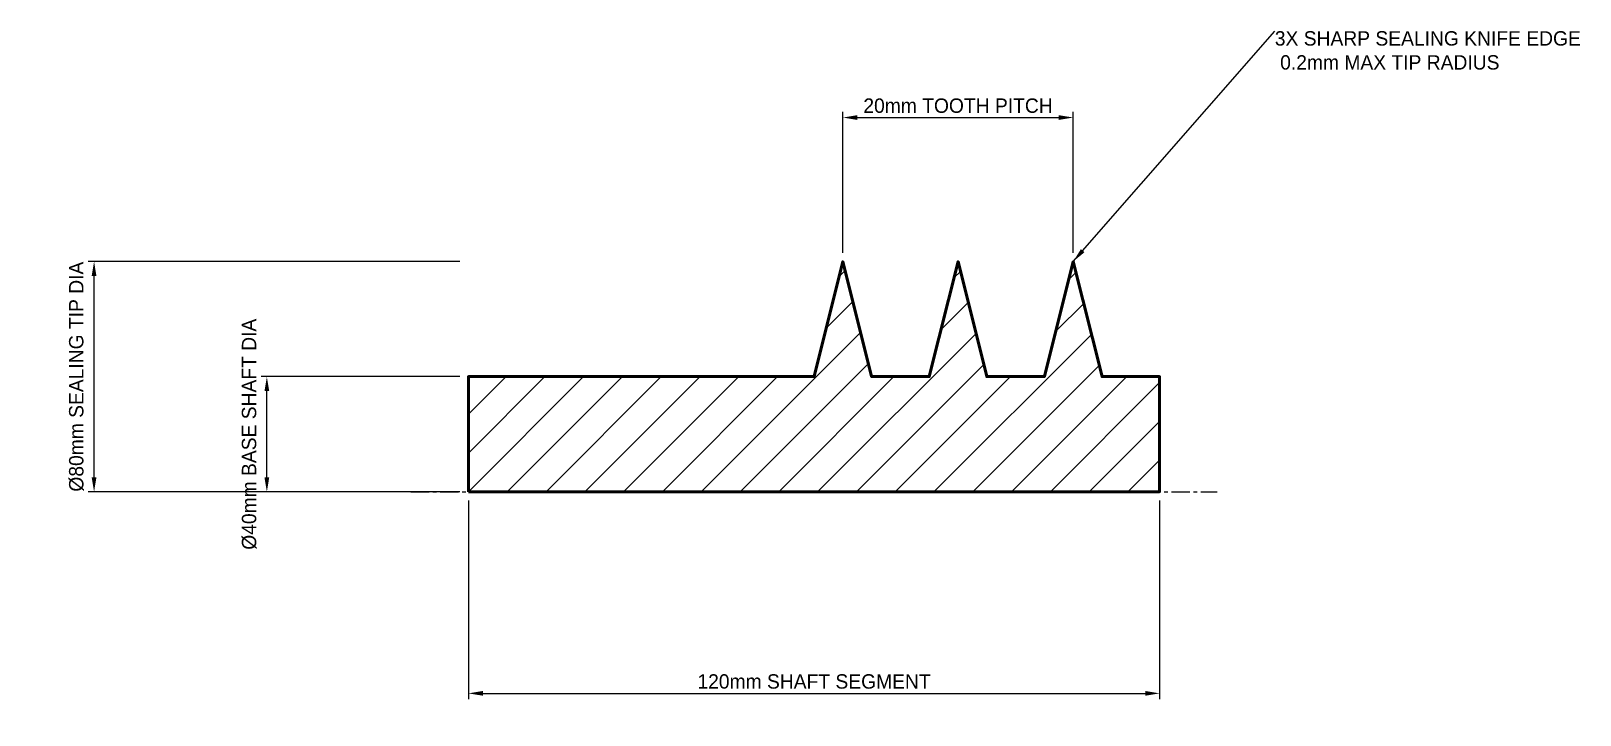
# Model space of a CAD drawing. Header units: metres. Extents: x -76 to 193, y -39 to 80.
import ezdxf

# ---------------------------------------------------------------- set-up
doc = ezdxf.new("R2010")
doc.units = ezdxf.units.M
doc.linetypes.add('CENTER', pattern=[5.08, 3.175, -0.635, 0.635, -0.635])
for name, color, linetype, lineweight in [('CENTERLINES', 7, 'CENTER', 25), ('DIMENSIONS', 7, 'Continuous', 25), ('GEOMETRY', 7, 'Continuous', 50), ('HATCH', 7, 'Continuous', 13)]:
    doc.layers.add(name, color=color, linetype=linetype, lineweight=lineweight)
doc.dimstyles.new('ENGINEERING_STYLE', dxfattribs={"dimtxt": 2.5, "dimasz": 2.5, "dimexe": 1, "dimexo": 1.5, "dimgap": 0.8, "dimtad": 1, "dimcen": 2.5, "dimazin": 3, "dimtfac": 1, "dimtmove": 0, "dimatfit": 3, "dimtfill": 1})

msp = doc.modelspace()

# ---------------------------------------------------------------- hatches: boundary and pattern name
at = {"layer": 'HATCH'}
h = msp.add_hatch(dxfattribs=at)
h.set_pattern_fill('ANSI31', scale=1.5)
h.paths.add_polyline_path([(0, 0), (120, 0), (120, 20), (110, 20), (105, 40), (100, 20), (90, 20), (85, 40), (80, 20), (70, 20), (65, 40), (60, 20), (0, 20)])

# ---------------------------------------------------------------- linework, layer by layer
at = {"layer": 'CENTERLINES'}
msp.add_line((-10, 0), (130, 0), dxfattribs=at)
at = {"layer": 'GEOMETRY'}
msp.add_lwpolyline([(0, 0), (120, 0), (120, 20), (110, 20), (105, 40), (100, 20), (90, 20), (85, 40), (80, 20), (70, 20), (65, 40), (60, 20), (0, 20)], close=True, dxfattribs=at)

# ---------------------------------------------------------------- texts
at = {"layer": 'DIMENSIONS', "insert": (140, 80), "char_height": 2.5, "attachment_point": 1}
msp.add_mtext('3X SHARP SEALING KNIFE EDGE\\P 0.2mm MAX TIP RADIUS', dxfattribs=at)

# ---------------------------------------------------------------- next in the draw order: dimensions: what is measured, and where the dimension line sits
at = {"layer": 'DIMENSIONS'}
for base, p1, p2, text in [((65, 65), (65, 40), (105, 40), '20mm TOOTH PITCH'), ((0, -35), (0, 0), (120, 0), '120mm SHAFT SEGMENT')]:
    msp.add_linear_dim(base=base, p1=p1, p2=p2, text=text, dimstyle='ENGINEERING_STYLE', dxfattribs=at).render()

# ---------------------------------------------------------------- next in the draw order: dimensions: what is measured, and where the dimension line sits
msp.add_linear_dim(base=(-35, 0), p1=(0, 0), p2=(0, 20), angle=90, text='%%C40mm BASE SHAFT DIA', dimstyle='ENGINEERING_STYLE', dxfattribs=at).render()

# ---------------------------------------------------------------- next in the draw order: leaders
msp.add_leader([(105, 40), (140, 80)], dimstyle='ENGINEERING_STYLE', dxfattribs=at)

# ---------------------------------------------------------------- next in the draw order: dimensions: what is measured, and where the dimension line sits
msp.add_linear_dim(base=(-65, 0), p1=(0, 0), p2=(0, 40), angle=90, text='%%C80mm SEALING TIP DIA', dimstyle='ENGINEERING_STYLE', dxfattribs=at).render()

doc.saveas('drawing.dxf')
